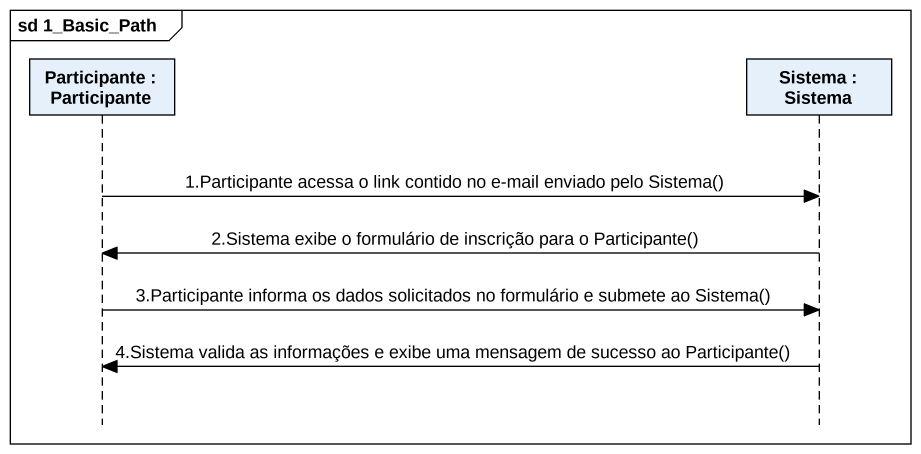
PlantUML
@startuml
mainframe sd 1_Basic_Path
hide footbox
participant "Participante : Participante" as Participante
participant "Sistema : Sistema" as Sistema

Participante -> Sistema : 1.Participante acessa o link contido no e-mail enviado pelo Sistema()
Sistema -> Participante : 2.Sistema exibe o formulário de inscrição para o Participante()
Participante -> Sistema : 3.Participante informa os dados solicitados no formulário e submete ao Sistema()
Sistema -> Participante : 4.Sistema valida as informações e exibe uma mensagem de sucesso ao Participante()
@enduml
